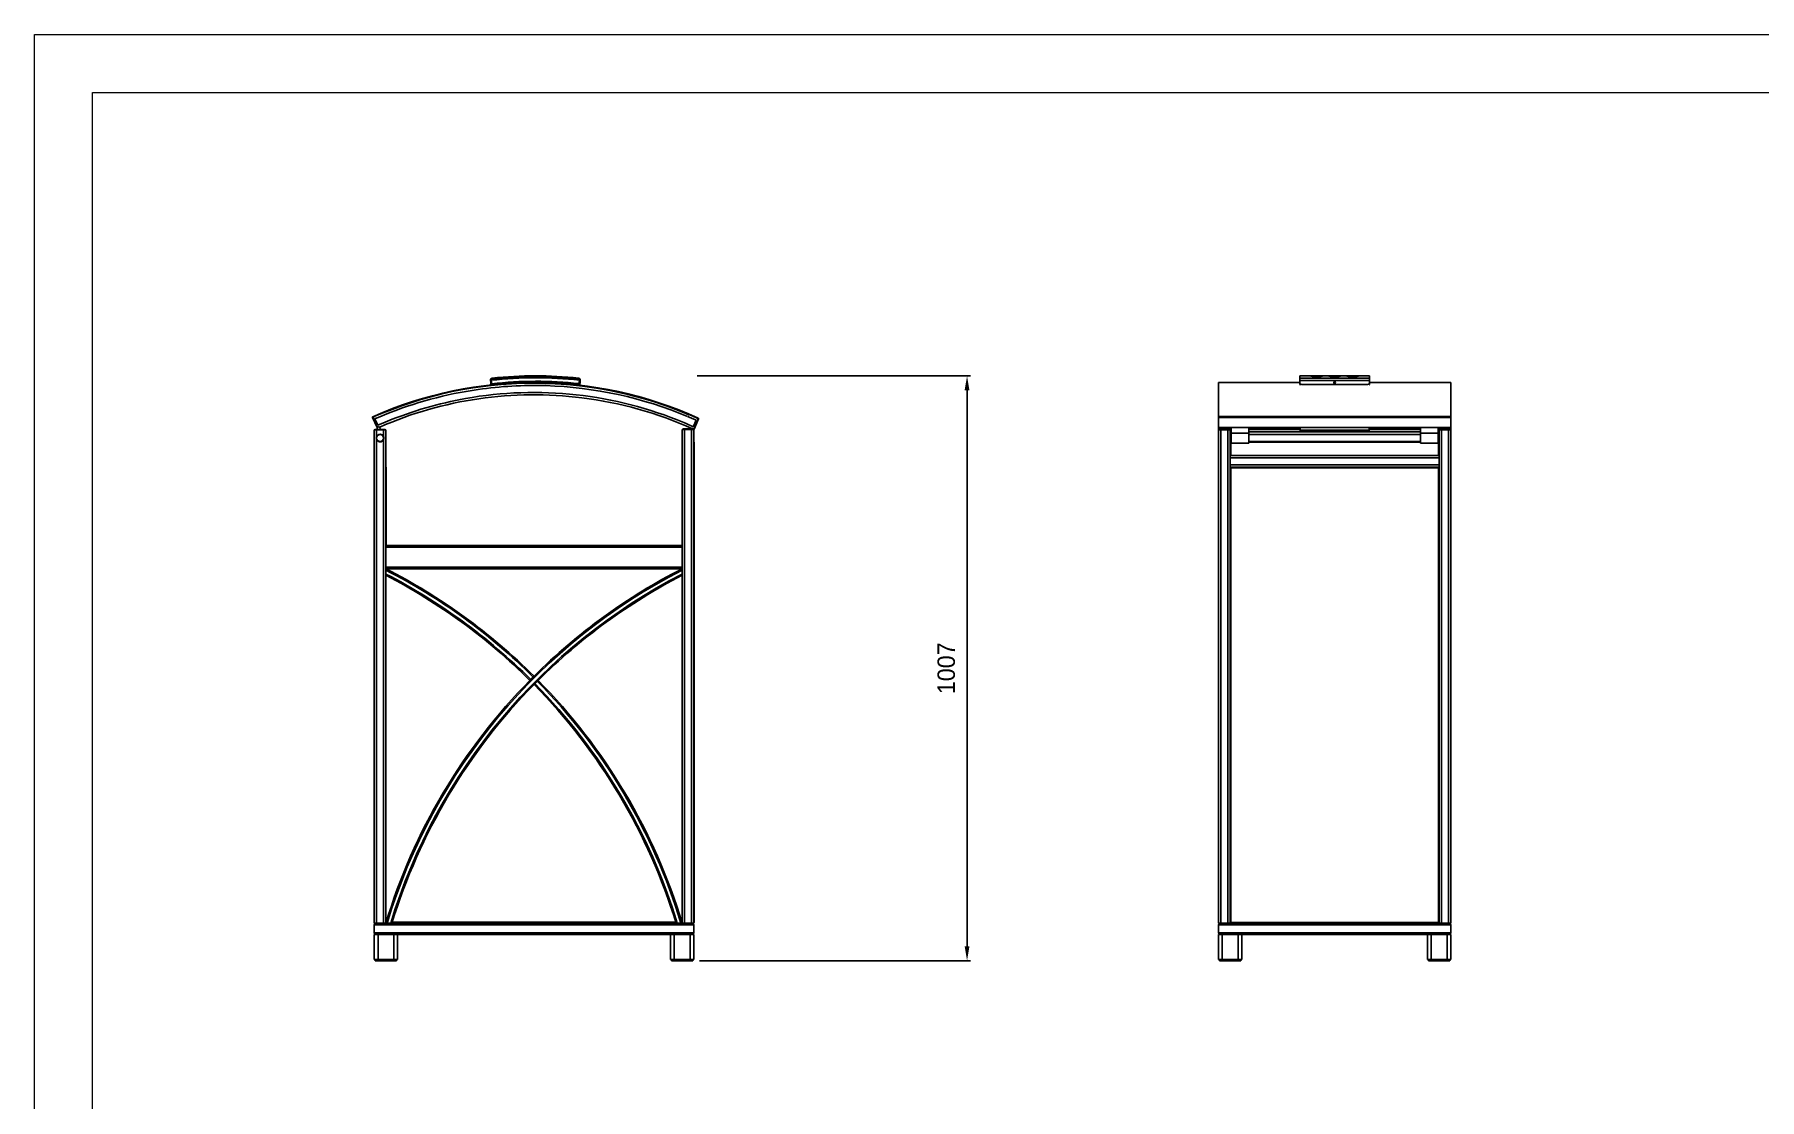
# Model space of a CAD drawing. Header units: millimetres. Extents: x -2163 to 3777, y -950 to 3250.
# Drawn here: x -2163 to 807, y 1417 to 3250 of the extents above; entities that cross this region are included whole.
import ezdxf

# ---------------------------------------------------------------- set-up
doc = ezdxf.new("R2010")
doc.units = ezdxf.units.MM
doc.header["$PDSIZE"] = -1
doc.layers.add('tabelka', color=155, linetype='Continuous')
doc.layers.add('WYMIAR', color=96, linetype='Continuous')
doc.dimstyles.new('1-1', dxfattribs={"dimtxt": 30, "dimasz": 25, "dimexe": 6.25, "dimexo": 30, "dimgap": 20.625, "dimtad": 1, "dimdec": 1, "dimtxsty": 'Standard', "dimcen": 0, "dimclrd": 2, "dimclre": 2, "dimclrt": 2, "dimadec": 0, "dimazin": 0, "dimtfac": 1, "dimtdec": 1, "dimtmove": 0, "dimatfit": 3, "dimfxl": 0, "dimarcsym": 0})

# ---------------------------------------------------------------- blocks, each defined once
blk = doc.blocks.new('bok')
for p, q in [((15.9, 2651.2), (-124.1, 2651.2)), ((-124.1, 2592.4), (-124.1, 2651.2)), ((-124.1, 2646.7), (-124.1, 2646.3)), ((-124.1, 2646.3), (-124.1, 2634.3)), ((-124.1, 2587.9), (-124.1, 2646.3)), ((36.9, 2662.7), (15.9, 2662.7)), ((15.9, 2662.7), (15.9, 2658.7)), ((135.9, 2658.7), (15.9, 2658.7)), ((15.9, 2658.7), (15.9, 2654.8)), ((135.9, 2654.8), (15.9, 2654.8)), ((15.9, 2651.1), (15.9, 2654.8)), ((15.9, 2649), (16, 2651)), ((15.9, 2650.9), (15.9, 2649)), ((15.9, 2649), (16, 2650.9)), ((15.9, 2650.9), (15.9, 2649)), ((15.9, 2649), (16.7, 2649)), ((132.6, 2647.9), (19.2, 2647.9)), ((36.9, 2662.7), (36.9, 2662.7)), ((98.1, 2662.7), (36.9, 2662.7)), ((36.9, 2662.7), (98.1, 2662.7)), ((102.2, 2662.7), (98.1, 2662.7)), ((98.1, 2662.7), (98.1, 2662.7)), ((102.2, 2662.7), (102.2, 2662.7)), ((106.4, 2662.7), (102.2, 2662.7)), ((102.2, 2662.7), (106.4, 2662.7)), ((110.7, 2662.7), (106.4, 2662.7)), ((106.4, 2662.7), (106.4, 2662.7)), ((110.7, 2662.7), (114.9, 2662.7)), ((110.7, 2662.7), (110.7, 2662.7)), ((114.9, 2662.7), (110.7, 2662.7)), ((135.9, 2662.7), (114.9, 2662.7)), ((114.9, 2662.7), (114.9, 2662.7)), ((135.2, 2649), (135.9, 2649)), ((135.9, 2658.7), (135.9, 2662.7)), ((135.9, 2654.8), (135.9, 2658.7)), ((135.9, 2651.1), (135.9, 2654.8)), ((275.9, 2651.2), (135.9, 2651.2)), ((135.9, 2649), (135.9, 2651)), ((135.9, 2649), (135.9, 2650.9)), ((135.9, 2650.9), (135.9, 2649)), ((135.9, 2649), (135.9, 2650.9)), ((275.9, 2592.4), (275.9, 2651.2)), ((-124.1, 2576.9), (-124.1, 2634.3)), ((-124.1, 2634.2), (-124.1, 2576.9)), ((275.9, 2592.4), (-124.1, 2592.4)), ((-124.1, 2591.1), (-124.1, 2592.4)), ((275.9, 2591.1), (-124.1, 2591.1)), ((-124.1, 2573.6), (-124.1, 2591.1)), ((-124.1, 2587.9), (-124.1, 2576.9)), ((275.9, 2591.1), (275.9, 2592.4)), ((275.9, 2573.6), (275.9, 2591.1)), ((-124.1, 2576.7), (-124.1, 2574.4)), ((275.9, 2573.6), (-124.1, 2573.6)), ((-124.1, 2573.6), (-124.1, 2571.3)), ((-123.1, 2571.3), (-124.1, 2571.3)), ((-124.1, 2571.1), (-124.1, 2571.3)), ((-123.1, 2571.1), (-124.1, 2571.1)), ((-124.1, 2570.5), (-124.1, 2569.5)), ((-124.1, 2570.5), (-123.1, 2570.5)), ((-124.1, 2569.5), (-124.1, 2558)), ((-124.1, 2569.5), (-120.1, 2569.5)), ((-124.1, 2558), (-124.1, 2553)), ((-123.1, 2571.5), (-123.1, 2570.5)), ((-123.1, 2571.5), (-120.1, 2571.5)), ((-123.1, 2569.5), (-123.1, 2570.5)), ((-123.1, 2570.5), (-120.1, 2570.5)), ((-120.2, 2573.2), (-108.2, 2573.2)), ((-120.2, 2573.2), (-120.2, 2571.5)), ((-120.1, 2571.5), (-120.1, 2570.5)), ((-120.1, 2571.5), (-108.1, 2571.5)), ((-120.1, 2569.5), (-120.1, 2570.5)), ((-120.1, 2570.5), (-108.1, 2570.5)), ((-120.1, 2569.5), (-120.1, 1720.5)), ((-120.1, 2569.5), (-108.1, 2569.5)), ((-108.2, 2573.2), (-108.2, 2571.5)), ((-108.1, 2571.5), (-108.1, 2570.5)), ((-108.1, 2571.5), (-105.1, 2571.5)), ((-108.1, 2569.5), (-108.1, 2570.5)), ((-108.1, 2570.5), (-105.1, 2570.5)), ((-108.1, 2569.5), (-108.1, 1720.5)), ((-108.1, 2569.5), (-104.1, 2569.5)), ((-105.1, 2571.5), (-105.1, 2570.5)), ((-102.1, 2571.3), (-105.1, 2571.3)), ((-102.1, 2571.1), (-105.1, 2571.1)), ((-105.1, 2570.5), (-104.1, 2570.5)), ((-105.1, 2569.5), (-105.1, 2570.5)), ((-104.1, 2573.6), (-104.1, 2572.4)), ((-104.1, 2572.4), (-104.1, 2572)), ((-102.1, 2572.4), (-104.1, 2572.4)), ((-104.1, 2572), (-102.1, 2572)), ((-104.1, 2569.5), (-104.1, 2570.5)), ((-102.1, 2570.5), (-104.1, 2570.5)), ((-104.1, 2569.5), (-104.1, 2558)), ((-102.1, 2566.5), (-104.1, 2566.5)), ((-102.1, 2561.5), (-104.1, 2561.5)), ((-102.1, 2573.6), (-102.1, 2563.7)), ((-102.1, 2563.7), (-72.1, 2563.7)), ((-102.1, 2563.7), (-102.1, 2546.5)), ((-72.1, 2573.6), (-72.1, 2563.7)), ((15.4, 2572.4), (-72.1, 2572.4)), ((-72.1, 2572), (15.4, 2572)), ((15.4, 2571.3), (-72.1, 2571.3)), ((15.4, 2571.1), (-72.1, 2571.1)), ((15.4, 2570.5), (-72.1, 2570.5)), ((223.9, 2566.5), (-72.1, 2566.5)), ((-72.1, 2563.7), (-72.1, 2546.5)), ((223.9, 2561.5), (-72.1, 2561.5)), ((15.4, 2569.3), (15.4, 2573.6)), ((16.4, 2569.3), (16.4, 2573.6)), ((135.4, 2569.3), (16.4, 2569.3)), ((135.4, 2569.3), (135.4, 2573.6)), ((136.4, 2569.3), (136.4, 2573.6)), ((223.9, 2572.4), (136.4, 2572.4)), ((136.4, 2572), (223.9, 2572)), ((223.9, 2571.3), (136.4, 2571.3)), ((223.9, 2571.1), (136.4, 2571.1)), ((223.9, 2570.5), (136.4, 2570.5)), ((223.9, 2573.6), (223.9, 2563.7)), ((223.9, 2563.7), (223.9, 2546.5)), ((223.9, 2563.7), (253.9, 2563.7)), ((253.9, 2573.6), (253.9, 2563.7)), ((255.9, 2572.4), (253.9, 2572.4)), ((253.9, 2572), (255.9, 2572)), ((256.9, 2571.3), (253.9, 2571.3)), ((256.9, 2571.1), (253.9, 2571.1)), ((255.9, 2570.5), (253.9, 2570.5)), ((255.9, 2566.5), (253.9, 2566.5)), ((253.9, 2563.7), (253.9, 2546.5)), ((255.9, 2561.5), (253.9, 2561.5)), ((255.9, 2573.6), (255.9, 2572.4)), ((255.9, 2572.4), (255.9, 2572)), ((255.9, 2570.5), (255.9, 2569.5)), ((255.9, 2570.5), (256.9, 2570.5)), ((255.9, 2569.5), (255.9, 2558)), ((255.9, 2569.5), (259.9, 2569.5)), ((256.9, 2571.5), (256.9, 2570.5)), ((256.9, 2571.5), (259.9, 2571.5)), ((256.9, 2569.5), (256.9, 2570.5)), ((256.9, 2570.5), (259.9, 2570.5)), ((259.9, 2571.5), (259.9, 2570.5)), ((259.9, 2571.5), (271.9, 2571.5)), ((259.9, 2569.5), (259.9, 2570.5)), ((259.9, 2570.5), (271.9, 2570.5)), ((259.9, 2569.5), (259.9, 1720.5)), ((259.9, 2569.5), (271.9, 2569.5)), ((271.9, 2571.5), (271.9, 2570.5)), ((271.9, 2571.5), (274.9, 2571.5)), ((271.9, 2569.5), (271.9, 2570.5)), ((271.9, 2570.5), (274.9, 2570.5)), ((271.9, 2569.5), (271.9, 1720.5)), ((271.9, 2569.5), (275.9, 2569.5)), ((274.9, 2571.5), (274.9, 2570.5)), ((275.9, 2571.3), (274.9, 2571.3)), ((275.9, 2571.1), (274.9, 2571.1)), ((274.9, 2570.5), (275.9, 2570.5)), ((274.9, 2569.5), (274.9, 2570.5)), ((275.9, 2573.6), (275.9, 2571.3)), ((275.9, 2571.1), (275.9, 2571.3)), ((275.9, 2570.5), (275.9, 2569.5)), ((275.9, 2569.5), (275.9, 2558)), ((275.9, 2558), (275.9, 2553)), ((-124.1, 2553), (-124.1, 1720.5)), ((-104.1, 2553), (-104.1, 2525.5)), ((-104.1, 2549.5), (-102.1, 2549.5)), ((-104.1, 2548.3), (-103.6, 2548.3)), ((-104.1, 2521.5), (-104.1, 2525.5)), ((255.9, 2525.5), (-104.1, 2525.5)), ((-103.6, 2525.5), (-103.6, 2548.3)), ((-103.1, 2525.5), (-103.1, 2548.5)), ((-103.1, 2548.5), (-102.1, 2548.5)), ((-102.9, 2549.5), (-102.1, 2549.5)), ((-102.9, 2549.5), (-102.9, 2549)), ((-102.9, 2549), (-102.1, 2549)), ((-102.1, 2546.5), (-72.1, 2546.5)), ((-72.1, 2549.5), (223.9, 2549.5)), ((-72.1, 2549.5), (223.9, 2549.5)), ((-72.1, 2549), (223.9, 2549)), ((-72.1, 2548.5), (223.9, 2548.5)), ((223.9, 2546.5), (253.9, 2546.5)), ((253.9, 2549.5), (255.9, 2549.5)), ((253.9, 2549.5), (254.7, 2549.5)), ((253.9, 2549), (254.7, 2549)), ((253.9, 2548.5), (254.9, 2548.5)), ((254.7, 2549.5), (254.7, 2549)), ((254.9, 2548.5), (254.9, 2525.5)), ((255.4, 2548.3), (255.4, 2525.5)), ((255.9, 2548.3), (255.4, 2548.3)), ((255.9, 2553), (255.9, 2525.5)), ((255.9, 2525.5), (255.9, 2521.5)), ((275.9, 2553), (275.9, 1720.5)), ((255.9, 2521.5), (-104.1, 2521.5)), ((-104.1, 2521.5), (-104.1, 2509.5)), ((-104.1, 2505.5), (-104.1, 2509.5)), ((255.9, 2509.5), (-104.1, 2509.5)), ((-104.1, 2505.5), (-104.1, 2504.3)), ((-102.9, 2505.5), (-104.1, 2505.5)), ((-104.1, 2504.3), (-104.1, 1721.7)), ((-103.6, 2504.4), (-103.6, 2505.5)), ((-103.1, 2504.5), (-103.1, 2505.5)), ((-103.1, 2504.5), (-103.1, 1721.5)), ((254.9, 2504.5), (-103.1, 2504.5)), ((254.7, 2505.5), (-102.9, 2505.5)), ((255.9, 2505.5), (254.7, 2505.5)), ((254.9, 2505.5), (254.9, 2504.5)), ((254.9, 1721.5), (254.9, 2504.5)), ((255.4, 2505.5), (255.4, 2504.4)), ((255.9, 2521.5), (255.9, 2509.5)), ((255.9, 2509.5), (255.9, 2505.5)), ((255.9, 2505.5), (255.9, 2504.3)), ((255.9, 1721.7), (255.9, 2504.3)), ((-120.1, 1720.5), (-124.1, 1720.5)), ((275.9, 1717.5), (-124.1, 1717.5)), ((-124.1, 1703.5), (-124.1, 1717.5)), ((275.9, 1703.5), (-124.1, 1703.5)), ((-124.1, 1657.5), (-124.1, 1700.5)), ((-117.7, 1700.5), (-124.1, 1700.5)), ((-108.1, 1720.5), (-120.1, 1720.5)), ((-117.7, 1657.5), (-117.7, 1700.5)), ((-90.5, 1700.5), (-117.7, 1700.5)), ((-104.2, 1720.5), (-108.1, 1720.5)), ((-102.9, 1720.5), (-104.2, 1720.5)), ((-104.1, 1721.7), (-104.1, 1720.5)), ((-103.6, 1721.5), (-104.1, 1721.5)), ((-103.6, 1721.6), (-103.6, 1721.5)), ((-103.1, 1721.5), (254.9, 1721.5)), ((-103.1, 1721), (-103.1, 1720.5)), ((-102.9, 1720.5), (254.7, 1720.5)), ((-90.5, 1657.5), (-90.5, 1700.5)), ((-85, 1700.5), (-90.5, 1700.5)), ((236.9, 1700.5), (-85, 1700.5)), ((-84.1, 1657.5), (-84.1, 1700.5)), ((235.9, 1657.5), (235.9, 1700.5)), ((242.3, 1700.5), (236.9, 1700.5)), ((242.3, 1657.5), (242.3, 1700.5)), ((269.5, 1700.5), (242.3, 1700.5)), ((256.1, 1720.5), (254.7, 1720.5)), ((255.9, 1721.5), (254.9, 1721.5)), ((255.9, 1721), (254.9, 1721)), ((255.9, 1721.7), (255.9, 1720.5)), ((259.9, 1720.5), (256.1, 1720.5)), ((271.9, 1720.5), (259.9, 1720.5)), ((269.5, 1657.5), (269.5, 1700.5)), ((275.9, 1700.5), (269.5, 1700.5)), ((275.9, 1720.5), (271.9, 1720.5)), ((275.9, 1717.5), (275.9, 1703.5)), ((275.9, 1657.5), (275.9, 1700.5)), ((-117.7, 1657.5), (-124.1, 1657.5)), ((-122.5, 1655.5), (-122.5, 1657.5)), ((-119.5, 1655.5), (-122.5, 1655.5)), ((-119.5, 1655.5), (-119.5, 1657.5)), ((-88.7, 1655.5), (-119.5, 1655.5)), ((-90.5, 1657.5), (-117.7, 1657.5)), ((-84.1, 1657.5), (-90.5, 1657.5)), ((-88.7, 1655.5), (-88.7, 1657.5)), ((-85.7, 1655.5), (-88.7, 1655.5)), ((-85.7, 1655.5), (-85.7, 1657.5)), ((242.3, 1657.5), (235.9, 1657.5)), ((237.5, 1655.5), (237.5, 1657.5)), ((240.5, 1655.5), (237.5, 1655.5)), ((240.5, 1655.5), (240.5, 1657.5)), ((271.3, 1655.5), (240.5, 1655.5)), ((269.5, 1657.5), (242.3, 1657.5)), ((275.9, 1657.5), (269.5, 1657.5)), ((271.3, 1655.5), (271.3, 1657.5)), ((274.3, 1655.5), (271.3, 1655.5)), ((274.3, 1655.5), (274.3, 1657.5))]:
    blk.add_line(p, q)
at = {"flags": 128}
for points in [[(-103.1, 2548.5), (-103.1, 2548.5)], [(254.9, 2548.5), (254.9, 2548.5)]]:
    blk.add_lwpolyline(points, dxfattribs=at)
blk.add_circle((75.9, 2651), 1.6)
for centre, radius, start, end in [((19.2, 2651.2), 3.29, 180.1671, 270.1669), ((75.9, 2651.1), 1.6, 183.0806, 270.1622), ((75.9, 2651.1), 1.6, 269.8378, 356.9194), ((132.7, 2651.2), 3.29, 269.8331, 359.8329), ((16.2, 2759.3), 190, 269.7775, 270.079), ((135.7, 2759.3), 190, 269.921, 270.2225), ((-121.1, 1717.5), 3, 90, 180), ((-121.1, 1703.5), 3, 180, 270), ((-103.1, 1721.5), 1, 180, 270), ((-103.1, 1721.5), 0.5, 180, 270), ((272.9, 1717.5), 3, 0, 90), ((272.9, 1703.5), 3, 270, 0)]:
    blk.add_arc(centre, radius, start, end)
for centre, major_axis, start_param, end_param in [((17.9, 2649.2), (1.49, 1.49), 2.408426, 3.439605), ((133.9, 2649.2), (-1.49, 1.49), 2.843581, 3.874759)]:
    blk.add_ellipse(centre, major_axis=major_axis, ratio=0.89447, start_param=start_param, end_param=end_param)
for points, knots in [([(15.9, 2649), (15.9, 2649), (15.9, 2648.8), (16, 2648.5), (16.2, 2648), (16.5, 2647.6), (16.8, 2647.5), (16.9, 2647.5)], [0, 0, 0, 0, 0.027279, 0.238248, 0.450619, 0.769746, 1, 1, 1, 1]), ([(44.9, 2661.6), (44.3, 2661.6), (43, 2661.6), (41.1, 2661.7), (39.3, 2661.7), (37.8, 2661.8), (36.5, 2661.9), (35.6, 2661.9), (35.1, 2662), (34.9, 2662.1), (35.1, 2662.2), (35.6, 2662.3), (36.5, 2662.3), (37.8, 2662.4), (39.3, 2662.4), (41.1, 2662.4), (43, 2662.5), (44.9, 2662.5), (46.9, 2662.5), (48.8, 2662.4), (50.5, 2662.4), (52.1, 2662.4), (53.3, 2662.3), (54.3, 2662.3), (54.8, 2662.2), (55, 2662.1), (54.8, 2662), (54.3, 2661.9), (53.3, 2661.9), (52.1, 2661.8), (50.5, 2661.7), (48.8, 2661.7), (46.9, 2661.6), (45.6, 2661.6), (44.9, 2661.6)], [0, 0, 0, 0, 0.031889, 0.062503, 0.093114, 0.124995, 0.156855, 0.187462, 0.218086, 0.249997, 0.28187, 0.312481, 0.343101, 0.374998, 0.406875, 0.437483, 0.4681, 0.500001, 0.531864, 0.562468, 0.59309, 0.625004, 0.656865, 0.687472, 0.718096, 0.750006, 0.781882, 0.812495, 0.843113, 0.875007, 0.906914, 0.93753, 0.968132, 1, 1, 1, 1]), ([(75.9, 2661.6), (75.3, 2661.6), (74, 2661.6), (72.1, 2661.7), (70.3, 2661.7), (68.8, 2661.8), (67.5, 2661.9), (66.6, 2661.9), (66.1, 2662), (65.9, 2662.1), (66.1, 2662.2), (66.6, 2662.3), (67.5, 2662.3), (68.8, 2662.4), (70.3, 2662.4), (72.1, 2662.4), (74, 2662.5), (75.9, 2662.5), (77.9, 2662.5), (79.8, 2662.4), (81.5, 2662.4), (83.1, 2662.4), (84.3, 2662.3), (85.3, 2662.3), (85.8, 2662.2), (86, 2662.1), (85.8, 2662), (85.3, 2661.9), (84.3, 2661.9), (83.1, 2661.8), (81.5, 2661.7), (79.8, 2661.7), (77.9, 2661.6), (76.6, 2661.6), (75.9, 2661.6)], [0, 0, 0, 0, 0.031889, 0.062503, 0.093114, 0.124995, 0.156855, 0.187462, 0.218086, 0.249997, 0.28187, 0.312481, 0.343101, 0.374998, 0.406875, 0.437483, 0.4681, 0.500001, 0.531864, 0.562468, 0.59309, 0.625004, 0.656865, 0.687472, 0.718096, 0.750006, 0.781882, 0.812495, 0.843113, 0.875007, 0.906914, 0.93753, 0.968132, 1, 1, 1, 1]), ([(106.9, 2661.6), (106.3, 2661.6), (105, 2661.6), (103.1, 2661.7), (101.3, 2661.7), (99.8, 2661.8), (98.5, 2661.9), (97.6, 2661.9), (97.1, 2662), (96.9, 2662.1), (97.1, 2662.2), (97.6, 2662.3), (98.5, 2662.3), (99.8, 2662.4), (101.3, 2662.4), (103.1, 2662.4), (105, 2662.5), (106.9, 2662.5), (108.9, 2662.5), (110.8, 2662.4), (112.5, 2662.4), (114.1, 2662.4), (115.3, 2662.3), (116.3, 2662.3), (116.8, 2662.2), (117, 2662.1), (116.8, 2662), (116.3, 2661.9), (115.3, 2661.9), (114.1, 2661.8), (112.5, 2661.7), (110.8, 2661.7), (108.9, 2661.6), (107.6, 2661.6), (106.9, 2661.6)], [0, 0, 0, 0, 0.031889, 0.062503, 0.093114, 0.124995, 0.156855, 0.187462, 0.218086, 0.249997, 0.28187, 0.312481, 0.343101, 0.374998, 0.406875, 0.437483, 0.4681, 0.500001, 0.531864, 0.562468, 0.59309, 0.625004, 0.656865, 0.687472, 0.718096, 0.750006, 0.781882, 0.812495, 0.843113, 0.875007, 0.906914, 0.93753, 0.968132, 1, 1, 1, 1]), ([(135, 2647.4), (135.1, 2647.5), (135.4, 2647.7), (135.7, 2648.1), (135.9, 2648.6), (135.9, 2648.9), (135.9, 2649)], [0, 0, 0, 0, 0.313278, 0.603055, 0.833904, 1, 1, 1, 1]), ([(-124.1, 2576.9), (-124.2, 2576.7), (-124.2, 2576.5), (-124.1, 2576.3), (-124.1, 2576.3)], [0, 0, 0, 0, 0.716763, 1, 1, 1, 1]), ([(-122.6, 2571.5), (-122.9, 2571.7), (-123.5, 2572.3), (-124.1, 2573.3), (-124.1, 2574.1), (-124.1, 2574.4)], [0, 0, 0, 0, 0.334539, 0.699269, 1, 1, 1, 1]), ([(-124.1, 2558), (-124, 2557.3), (-124, 2556), (-124, 2554.2), (-124.1, 2553.3), (-124.1, 2553)], [0, 0, 0, 0, 0.396008, 0.821987, 1, 1, 1, 1]), ([(-121.9, 2573.6), (-121.9, 2573.6), (-121.5, 2573.3), (-120.9, 2573.2), (-120.3, 2573.2), (-120.2, 2573.2)], [0, 0, 0, 0, 0.052257, 0.791936, 1, 1, 1, 1]), ([(-108.2, 2573.2), (-107.7, 2573.2), (-107.1, 2573.2), (-106.5, 2573.5), (-106.3, 2573.6)], [0, 0, 0, 0, 0.6993139, 1, 1, 1, 1]), ([(-104.3, 2573.6), (-104.3, 2573.4), (-104.4, 2572.7), (-105, 2572), (-105.5, 2571.6), (-105.7, 2571.5)], [0, 0, 0, 0, 0.27304, 0.750165, 1, 1, 1, 1]), ([(-104.1, 2553), (-104.1, 2553.6), (-104.1, 2555), (-104.1, 2556.7), (-104.1, 2557.7), (-104.1, 2558)], [0, 0, 0, 0, 0.396008, 0.821987, 1, 1, 1, 1]), ([(255.9, 2558), (256, 2557.3), (256, 2556), (256, 2554.2), (255.9, 2553.3), (255.9, 2553)], [0, 0, 0, 0, 0.396008, 0.821987, 1, 1, 1, 1]), ([(275.9, 2553), (275.9, 2553.6), (275.9, 2555), (275.9, 2556.7), (275.9, 2557.7), (275.9, 2558)], [0, 0, 0, 0, 0.396008, 0.821987, 1, 1, 1, 1]), ([(-103.1, 2548.5), (-103.2, 2548.5), (-103.5, 2548.4), (-103.8, 2548.4), (-104, 2548.3), (-104, 2548.3), (-104.1, 2548.3)], [0, 0, 0, 0, 0.2499991, 0.5000038, 0.7500083, 1, 1, 1, 1]), ([(-103.1, 2548.5), (-103.1, 2548.5), (-103.3, 2548.4), (-103.4, 2548.4), (-103.5, 2548.3), (-103.6, 2548.3), (-103.6, 2548.3)], [0, 0, 0, 0, 0.249995, 0.499991, 0.750005, 1, 1, 1, 1]), ([(-102.9, 2549.5), (-102.9, 2549.5), (-102.9, 2549.4), (-103, 2549.2), (-103, 2548.9), (-103, 2548.6), (-103.1, 2548.5)], [0, 0, 0, 0, 0.249989, 0.499997, 0.749974, 1, 1, 1, 1]), ([(-102.9, 2549), (-102.9, 2549), (-102.9, 2549), (-103, 2548.9), (-103, 2548.7), (-103, 2548.6), (-103.1, 2548.5)], [0, 0, 0, 0, 0.249995, 0.499976, 0.750012, 1, 1, 1, 1]), ([(254.9, 2548.5), (254.9, 2548.6), (254.9, 2548.9), (254.8, 2549.2), (254.8, 2549.4), (254.8, 2549.5), (254.7, 2549.5)], [0, 0, 0, 0, 0.250026, 0.500003, 0.750011, 1, 1, 1, 1]), ([(254.9, 2548.5), (254.9, 2548.6), (254.9, 2548.7), (254.8, 2548.9), (254.8, 2549), (254.8, 2549), (254.7, 2549)], [0, 0, 0, 0, 0.2499876, 0.5000236, 0.7500054, 1, 1, 1, 1]), ([(255.9, 2548.3), (255.9, 2548.3), (255.9, 2548.3), (255.7, 2548.4), (255.3, 2548.4), (255.1, 2548.5), (254.9, 2548.5)], [0, 0, 0, 0, 0.249992, 0.499996, 0.750001, 1, 1, 1, 1]), ([(255.4, 2548.3), (255.4, 2548.3), (255.4, 2548.3), (255.3, 2548.4), (255.1, 2548.4), (255, 2548.5), (254.9, 2548.5)], [0, 0, 0, 0, 0.249995, 0.500009, 0.750005, 1, 1, 1, 1]), ([(-104.1, 2504.3), (-104, 2504.3), (-104, 2504.3), (-103.8, 2504.4), (-103.5, 2504.4), (-103.2, 2504.5), (-103.1, 2504.5)], [0, 0, 0, 0, 0.250006, 0.5, 0.750005, 1, 1, 1, 1]), ([(-103.1, 2504.5), (-103, 2504.6), (-103, 2504.9), (-103, 2505.2), (-102.9, 2505.4), (-102.9, 2505.5), (-102.9, 2505.5)], [0, 0, 0, 0, 0.249986, 0.499991, 0.749996, 1, 1, 1, 1]), ([(254.7, 2505.5), (254.8, 2505.5), (254.8, 2505.4), (254.8, 2505.2), (254.9, 2504.9), (254.9, 2504.6), (254.9, 2504.5)], [0, 0, 0, 0, 0.250004, 0.500009, 0.750014, 1, 1, 1, 1]), ([(254.9, 2504.5), (255.1, 2504.5), (255.3, 2504.4), (255.7, 2504.4), (255.9, 2504.3), (255.9, 2504.3), (255.9, 2504.3)], [0, 0, 0, 0, 0.249995, 0.5, 0.749994, 1, 1, 1, 1]), ([(-103.1, 1721.5), (-103.2, 1721.5), (-103.5, 1721.5), (-103.8, 1721.6), (-104, 1721.6), (-104, 1721.7), (-104.1, 1721.7)], [0, 0, 0, 0, 0.249993, 0.499997, 0.749996, 1, 1, 1, 1]), ([(-102.9, 1720.5), (-102.9, 1720.5), (-102.9, 1720.5), (-103, 1720.8), (-103, 1721.1), (-103, 1721.4), (-103.1, 1721.5)], [0, 0, 0, 0, 0.250003, 0.500002, 0.750004, 1, 1, 1, 1]), ([(254.9, 1721.5), (254.9, 1721.4), (254.9, 1721.1), (254.8, 1720.8), (254.8, 1720.5), (254.8, 1720.5), (254.7, 1720.5)], [0, 0, 0, 0, 0.249996, 0.499998, 0.749997, 1, 1, 1, 1]), ([(255.9, 1721.7), (255.9, 1721.7), (255.9, 1721.6), (255.7, 1721.6), (255.3, 1721.5), (255.1, 1721.5), (254.9, 1721.5)], [0, 0, 0, 0, 0.250004, 0.500003, 0.750007, 1, 1, 1, 1])]:
    blk.add_open_spline(points, degree=3, knots=knots)
blk = doc.blocks.new('front')
for p, q in [((-1376.1, 2655), (-1377.6, 2654.8)), ((-1377.2, 2651.1), (-1377.6, 2654.8)), ((-1377.2, 2651.1), (-1375.7, 2651.3)), ((-1375.3, 2648), (-1376.8, 2647.9)), ((-1375.7, 2651.3), (-1376.1, 2655)), ((-1375.4, 2649), (-1376.1, 2655)), ((-1375.7, 2651.3), (-1375.7, 2651)), ((-1375.7, 2651), (-1375.4, 2649)), ((-1374.5, 2658.7), (-1374.3, 2657.2)), ((-1374.3, 2657.2), (-1368, 2657.8)), ((-1288.2, 2651.2), (-1288.2, 2651)), ((-1286.9, 2651.1), (-1286.6, 2651.1)), ((-1286.6, 2651.1), (-1286.5, 2651.1)), ((-1282.2, 2650.9), (-1282.2, 2651)), ((-1232.5, 2658), (-1226.2, 2657.4)), ((-1226, 2658.9), (-1226.2, 2657.4)), ((-1223.7, 2648.1), (-1225.2, 2648.2)), ((-1224.8, 2651.2), (-1225, 2649.2)), ((-1225, 2649.2), (-1224.8, 2651.2)), ((-1224.4, 2655.2), (-1224.8, 2651.5)), ((-1224.8, 2651.5), (-1223.3, 2651.3)), ((-1224.8, 2651), (-1224.8, 2651.5)), ((-1222.9, 2655), (-1224.4, 2655.2)), ((-1224.4, 2655.2), (-1222.9, 2655)), ((-1224.4, 2655.2), (-1224.4, 2655.2)), ((-1222.9, 2655), (-1223.3, 2651.3)), ((-1580, 2591.3), (-1580.5, 2591.1)), ((-1572.9, 2573.6), (-1580.5, 2591.1)), ((-1572.5, 2573.8), (-1580, 2591.3)), ((-1579.9, 2591.5), (-1576.5, 2593)), ((-1579.9, 2591.4), (-1576.9, 2592.7)), ((-1579.9, 2592.4), (-1579.7, 2591.9)), ((-1578.2, 2587.9), (-1573.4, 2576.9)), ((-1573.4, 2576.8), (-1578.2, 2587.8)), ((-1564, 2598.3), (-1576.5, 2593)), ((-1576.4, 2588.7), (-1571.6, 2577.7)), ((-1023.1, 2590.4), (-1035.6, 2595.9)), ((-1028.3, 2575.1), (-1023.4, 2586.1)), ((-1019.7, 2588.7), (-1027.4, 2571.3)), ((-1019.2, 2588.5), (-1026.9, 2571.1)), ((-1021.5, 2585.2), (-1026.5, 2574.3)), ((-1026.4, 2574.4), (-1021.5, 2585.3)), ((-1023.1, 2590.4), (-1019.8, 2588.9)), ((-1022.8, 2590.2), (-1019.8, 2588.9)), ((-1020, 2589.4), (-1019.7, 2589.8)), ((-1019.2, 2588.5), (-1019.7, 2588.7)), ((-1577.6, 2569.5), (-1577.6, 1720.5)), ((-1577.6, 2569.5), (-1573.6, 2569.5)), ((-1576.6, 2569.5), (-1576.6, 2570.5)), ((-1576.6, 2570.5), (-1573.6, 2570.5)), ((-1573.6, 2558), (-1573.7, 2557.8)), ((-1573.6, 2569.5), (-1573.6, 2570.5)), ((-1573.6, 2570.5), (-1561.6, 2570.5)), ((-1573.6, 2569.5), (-1573.6, 2558)), ((-1573.6, 2569.5), (-1561.6, 2569.5)), ((-1573.4, 2576.9), (-1573.2, 2575.5)), ((-1572.5, 2573.8), (-1572.9, 2573.6)), ((-1572.9, 2573.6), (-1572.4, 2570.5)), ((-1567.7, 2570.5), (-1568.3, 2574.8)), ((-1561.6, 2569.5), (-1561.6, 2570.5)), ((-1561.6, 2570.5), (-1558.6, 2570.5)), ((-1561.6, 2569.5), (-1561.6, 2558)), ((-1561.6, 2569.5), (-1557.6, 2569.5)), ((-1561.1, 2555.2), (-1561.1, 2555.5)), ((-1558.6, 2569.5), (-1558.6, 2570.5)), ((-1557.6, 2569.5), (-1557.6, 2370.5)), ((-1047.6, 2570.5), (-1047.6, 2370.5)), ((-1047.6, 2570.5), (-1043.6, 2570.5)), ((-1046.6, 2571.5), (-1046.6, 2570.5)), ((-1046.6, 2571.5), (-1043.6, 2571.5)), ((-1043.6, 2571.5), (-1043.6, 2570.5)), ((-1043.6, 2571.5), (-1031.6, 2571.5)), ((-1043.6, 2570.5), (-1043.6, 1720.5)), ((-1043.6, 2570.5), (-1031.6, 2570.5)), ((-1031.6, 2571.5), (-1031.6, 2570.5)), ((-1031.6, 2571.5), (-1028.6, 2571.5)), ((-1031.6, 2570.5), (-1031.6, 1720.5)), ((-1031.6, 2570.5), (-1027.6, 2570.5)), ((-1028.6, 2571.5), (-1028.6, 2570.5)), ((-1028.6, 2570.9), (-1028.1, 2570.7)), ((-1027.6, 2570.5), (-1027.6, 1720.5)), ((-1026.9, 2571.1), (-1027.4, 2571.3)), ((-1573.6, 2553), (-1573.6, 1720.5)), ((-1561.6, 2553), (-1561.5, 2553.4)), ((-1561.6, 2553), (-1561.6, 1720.5)), ((-1027.6, 2548.5), (-1027.1, 2548.5)), ((-1027.1, 2548.5), (-1027.1, 1721.5)), ((-1557.6, 2505.5), (-1557.1, 2505.5)), ((-1557.6, 2505), (-1557.1, 2505)), ((-1557.6, 2504.3), (-1557.1, 2504.3)), ((-1557.1, 2505.5), (-1557.1, 2505)), ((-1557.1, 2370.5), (-1557.1, 2504.3)), ((-1557.6, 2367.5), (-1557.6, 2370.5)), ((-1047.6, 2370.5), (-1557.6, 2370.5)), ((-1047.6, 2367.5), (-1557.6, 2367.5)), ((-1557.6, 2367.5), (-1557.6, 2333.5)), ((-1047.6, 2370.5), (-1047.6, 2367.5)), ((-1047.6, 2367.5), (-1047.6, 2333.5)), ((-1557.6, 2330.5), (-1557.6, 2333.5)), ((-1047.6, 2333.5), (-1557.6, 2333.5)), ((-1047.6, 2330.5), (-1557.6, 2330.5)), ((-1557.6, 2330.5), (-1557.6, 1720.5)), ((-1047.6, 2333.5), (-1047.6, 2330.5)), ((-1047.6, 2330.5), (-1047.6, 1720.5)), ((-1573.6, 1720.5), (-1577.6, 1720.5)), ((-1577.6, 1717.5), (-1577.6, 1703.5)), ((-1027.6, 1717.5), (-1577.6, 1717.5)), ((-1027.6, 1703.5), (-1577.6, 1703.5)), ((-1577.6, 1657.5), (-1577.6, 1700.5)), ((-1571.2, 1700.5), (-1577.6, 1700.5)), ((-1561.6, 1720.5), (-1573.6, 1720.5)), ((-1571.2, 1657.5), (-1571.2, 1700.5)), ((-1544, 1700.5), (-1571.2, 1700.5)), ((-1557.7, 1720.5), (-1561.6, 1720.5)), ((-1047.5, 1720.5), (-1557.7, 1720.5)), ((-1557.6, 1722), (-1557.2, 1722)), ((-1557.6, 1721), (-1557.5, 1721)), ((-1547, 1721), (-1058.2, 1721)), ((-1546.7, 1722), (-1058.5, 1722)), ((-1544, 1657.5), (-1544, 1700.5)), ((-1538.6, 1700.5), (-1544, 1700.5)), ((-1066.6, 1700.5), (-1538.6, 1700.5)), ((-1537.6, 1657.5), (-1537.6, 1700.5)), ((-1522.6, 1721), (-1522.6, 1720.5)), ((-1521.6, 1721), (-1521.6, 1720.5)), ((-1082.6, 1720.5), (-1082.6, 1721)), ((-1081.6, 1720.5), (-1081.6, 1721)), ((-1067.6, 1657.5), (-1067.6, 1700.5)), ((-1061.2, 1700.5), (-1066.6, 1700.5)), ((-1061.2, 1657.5), (-1061.2, 1700.5)), ((-1034, 1700.5), (-1061.2, 1700.5)), ((-1048.1, 1722), (-1047.6, 1722)), ((-1047.8, 1721), (-1047.6, 1721)), ((-1043.6, 1720.5), (-1047.5, 1720.5)), ((-1031.6, 1720.5), (-1043.6, 1720.5)), ((-1034, 1657.5), (-1034, 1700.5)), ((-1027.6, 1700.5), (-1034, 1700.5)), ((-1027.6, 1720.5), (-1031.6, 1720.5)), ((-1027.6, 1721.5), (-1027.1, 1721.5)), ((-1027.6, 1717.5), (-1027.6, 1703.5)), ((-1027.6, 1657.5), (-1027.6, 1700.5)), ((-1571.2, 1657.5), (-1577.6, 1657.5)), ((-1576, 1655.5), (-1576, 1657.5)), ((-1573, 1655.5), (-1576, 1655.5)), ((-1573, 1655.5), (-1573, 1657.5)), ((-1542.2, 1655.5), (-1573, 1655.5)), ((-1544, 1657.5), (-1571.2, 1657.5)), ((-1537.6, 1657.5), (-1544, 1657.5)), ((-1542.2, 1655.5), (-1542.2, 1657.5)), ((-1539.2, 1655.5), (-1542.2, 1655.5)), ((-1539.2, 1655.5), (-1539.2, 1657.5)), ((-1061.2, 1657.5), (-1067.6, 1657.5)), ((-1066, 1655.5), (-1066, 1657.5)), ((-1063, 1655.5), (-1066, 1655.5)), ((-1063, 1655.5), (-1063, 1657.5)), ((-1032.2, 1655.5), (-1063, 1655.5)), ((-1034, 1657.5), (-1061.2, 1657.5)), ((-1027.6, 1657.5), (-1034, 1657.5)), ((-1032.2, 1655.5), (-1032.2, 1657.5)), ((-1029.2, 1655.5), (-1032.2, 1655.5)), ((-1029.2, 1655.5), (-1029.2, 1657.5))]:
    blk.add_line(p, q)
at = {"flags": 128}
for points in [[(-1376.8, 2647.9), (-1376.8, 2647.9), (-1376.9, 2648.1), (-1376.9, 2648.4), (-1376.9, 2648.8), (-1377, 2649.3), (-1377.1, 2649.9), (-1377.1, 2650.5), (-1377.2, 2651.1)], [(-1223.3, 2651.3), (-1223.4, 2650.7), (-1223.4, 2650.1), (-1223.5, 2649.5), (-1223.6, 2649), (-1223.6, 2648.6), (-1223.6, 2648.3), (-1223.7, 2648.1), (-1223.7, 2648.1)], [(-1576.4, 2588.6), (-1564, 2593.9), (-1559.8, 2595.6)], [(-1571.5, 2577.6), (-1559, 2583), (-1555, 2584.6)], [(-1038, 2592.5), (-1035.7, 2591.5), (-1023.4, 2586.1)], [(-1574, 2554.6), (-1573.7, 2553.3), (-1573.6, 2553)], [(-1561.1, 2555.5), (-1561.3, 2557), (-1561.6, 2558)], [(-1044.8, 2582.3), (-1040.8, 2580.6), (-1028.3, 2575.1)]]:
    blk.add_lwpolyline(points, dxfattribs=at)
blk.add_circle((-1567.6, 2555.5), 6)
for centre, radius, start, end in [((-1302.7, 1968.2), 683, 65.5274, 113.9496), ((-1302.7, 1968.2), 682.5, 65.5274, 113.9496), ((-1302.7, 1966.9), 683.3, 88.788, 112.4865), ((-1302.7, 1966.9), 683.2, 88.2845, 112.4693), ((-1302.7, 1966.9), 679.2, 88.2739, 98.1312), ((-1374.1, 2655.2), 3.5, 96.181, 186.181), ((-1299.4, 1968.3), 691, 83.7702, 96.3744), ((-1374.1, 2655.2), 2, 96.181, 186.181), ((-1299.4, 1968.3), 685, 83.7685, 96.3761), ((-1373.5, 2649.2), 2, 186.181, 245.2631), ((-1299.4, 1965.1), 697.6, 83.9636, 96.181), ((-1299.4, 1965.1), 696.1, 83.9636, 96.181), ((-1299.4, 1968.3), 683, 88.9291, 91.2962), ((-1299.4, 1968.3), 683, 89.0655, 90.9412), ((-1299.4, 1968.3), 683, 89.0655, 90.9414), ((-1302.7, 1966.9), 683.3, 66.9904, 88.788), ((-1299.4, 1968.3), 683, 83.9357, 88.6985), ((-1299.4, 1968.3), 683, 84.4382, 88.5621), ((-1299.4, 1968.3), 683, 84.4391, 88.5621), ((-1302.7, 1966.9), 683.2, 67.0076, 88.2845), ((-1302.7, 1966.9), 679.2, 67.0672, 88.2739), ((-1227, 2649.4), 2, 263.9636, 353.9636), ((-1226.4, 2655.4), 2, 354.0654, 83.9636), ((-1226.4, 2655.4), 3.5, 354.0654, 83.9636), ((-1225.4, 2655.3), 1, 353.7179, 354.0654), ((-1225.4, 2655.3), 2.5, 353.7179, 354.0654), ((-1302.7, 1966.9), 663.2, 82.8558, 113.6092), ((-1302.7, 1966.9), 679.2, 98.1312, 112.2419), ((-1302.7, 1966.9), 667.2, 100.1876, 112.2162), ((-1302.7, 1966.9), 667.2, 67.2608, 100.1876), ((-1302.7, 1966.9), 663.2, 65.7154, 82.8558), ((-1579.5, 2591.5), 1, 113.9496, 203.3167), ((-1579.5, 2591.5), 0.5, 113.9496, 203.3167), ((-1020.2, 2588.9), 0.5, 336.1603, 65.5274), ((-1020.2, 2588.9), 1, 336.1603, 65.5274), ((-1567.6, 2555.5), 6.5, 22.6199, 157.3801), ((-1569.7, 2578.5), 4, 203.7385, 293.7385), ((-1567.6, 2555.5), 6.5, 202.6199, 337.3801), ((-2018.5, 1426.9), 1014.3, 45.1054, 62.9736), ((-2018.5, 1426.9), 1012.3, 45.1057, 62.9158), ((-2018.5, 1426.9), 1006.3, 45.1053, 62.741), ((-2018.5, 1426.9), 1004.3, 45.1047, 62.6822), ((-586.7, 1426.9), 1012.3, 117.0842, 163.1437), ((-586.7, 1426.9), 1006.3, 117.259, 163.0401), ((-586.7, 1426.9), 1014.3, 117.0264, 134.8946), ((-586.7, 1426.9), 1004.3, 117.3178, 134.8953), ((-586.7, 1426.9), 1014.3, 135.0076, 135.3465), ((-586.7, 1426.9), 1014.3, 135.4595, 163.1779), ((-586.7, 1426.9), 1004.3, 135.4658, 163.0053), ((-2018.5, 1426.9), 1004.3, 16.9947, 44.5342), ((-586.7, 1426.9), 1004.3, 135.0094, 135.3517), ((-2018.5, 1426.9), 1006.3, 16.9599, 44.5359), ((-2018.5, 1426.9), 1012.3, 16.8563, 44.5397), ((-2018.5, 1426.9), 1014.3, 16.8221, 44.5405), ((-1574.6, 1717.5), 3, 90, 180), ((-1574.6, 1703.5), 3, 180, 270), ((-1030.6, 1717.5), 3, 0, 90), ((-1030.6, 1703.5), 3, 270, 0)]:
    blk.add_arc(centre, radius, start, end)
blk.add_ellipse((-1297.1, 1968), major_axis=(679, -74.1), ratio=0.999994, start_param=1.577141, end_param=1.585927)
for points, knots in [([(-1376.1, 2655), (-1376.1, 2655), (-1376.1, 2655.2), (-1376.1, 2655.6), (-1375.9, 2656.1), (-1375.5, 2656.7), (-1375, 2657.1), (-1374.5, 2657.1), (-1374.3, 2657.2)], [0, 0, 0, 0, 0.0390494, 0.1653783, 0.2973636, 0.501078, 0.7826706, 1, 1, 1, 1]), ([(-1374.2, 2647.4), (-1374.4, 2647.5), (-1374.8, 2647.7), (-1375.2, 2648.1), (-1375.4, 2648.6), (-1375.4, 2648.9), (-1375.4, 2649)], [0, 0, 0, 0, 0.356351, 0.627952, 0.844322, 1, 1, 1, 1]), ([(-1288.2, 2651.1), (-1288.3, 2651.1), (-1288.6, 2651.2), (-1288.5, 2651.2), (-1288.1, 2651.2), (-1287.4, 2651.1), (-1286.9, 2651.1), (-1286.6, 2651.1)], [0, 0, 0, 0, 0.181591, 0.398832, 0.616072, 0.833313, 1, 1, 1, 1]), ([(-1286.5, 2651.1), (-1286.3, 2651.1), (-1285.9, 2651.1), (-1285, 2651.1), (-1284.4, 2651.1), (-1284, 2651.1)], [0, 0, 0, 0, 0.148935, 0.575218, 1, 1, 1, 1]), ([(-1284, 2651.1), (-1284, 2651.1), (-1284, 2651.1), (-1283.9, 2651.1), (-1283.9, 2651.1)], [0, 0, 0, 0, 0.262605, 1, 1, 1, 1]), ([(-1283.9, 2651.1), (-1283.5, 2651.1), (-1282.9, 2651), (-1282.2, 2651), (-1281.9, 2651), (-1281.9, 2651), (-1282.2, 2651), (-1282.2, 2651)], [0, 0, 0, 0, 0.219155, 0.438546, 0.657935, 0.877323, 1, 1, 1, 1]), ([(-1225, 2649.2), (-1225, 2649.2), (-1225, 2649), (-1225.1, 2648.7), (-1225.4, 2648.2), (-1225.9, 2647.7), (-1226.5, 2647.4), (-1227, 2647.4), (-1227.2, 2647.4)], [0, 0, 0, 0, 0.016608, 0.145085, 0.27443, 0.468774, 0.738892, 1, 1, 1, 1]), ([(-1226.2, 2657.4), (-1225.9, 2657.3), (-1225.4, 2657.2), (-1224.9, 2656.8), (-1224.5, 2656.2), (-1224.4, 2655.7), (-1224.4, 2655.3), (-1224.4, 2655.2)], [0, 0, 0, 0, 0.279954, 0.539181, 0.726114, 0.872691, 1, 1, 1, 1]), ([(-1578.2, 2587.8), (-1578.3, 2587.9), (-1578.5, 2588.5), (-1579, 2589.4), (-1579.4, 2590.4), (-1579.7, 2591.2), (-1579.8, 2591.4), (-1579.9, 2591.4), (-1579.9, 2591.4)], [0, 0, 0, 0, 0.0810273, 0.2956764, 0.5103285, 0.7249725, 0.9396224, 1, 1, 1, 1]), ([(-1019.8, 2588.9), (-1019.9, 2588.9), (-1019.9, 2588.8), (-1020.1, 2588.2), (-1020.5, 2587.4), (-1021, 2586.3), (-1021.3, 2585.6), (-1021.5, 2585.2)], [0, 0, 0, 0, 0.179009, 0.393669, 0.608333, 0.822991, 1, 1, 1, 1]), ([(-1573.6, 2553), (-1573.8, 2553.6), (-1574.2, 2555), (-1574.1, 2556.7), (-1573.7, 2557.7), (-1573.6, 2558)], [0, 0, 0, 0, 0.396008, 0.821987, 1, 1, 1, 1]), ([(-1561.6, 2558), (-1561.4, 2557.3), (-1561, 2556), (-1561.2, 2554.2), (-1561.5, 2553.3), (-1561.6, 2553)], [0, 0, 0, 0, 0.396008, 0.821987, 1, 1, 1, 1]), ([(-1026.5, 2574.3), (-1026.5, 2574.2), (-1026.7, 2573.8), (-1027.1, 2572.9), (-1027.6, 2571.8), (-1027.9, 2571.1), (-1028.1, 2570.7), (-1028.1, 2570.7), (-1028.1, 2570.7)], [0, 0, 0, 0, 0.031159, 0.245828, 0.460484, 0.67515, 0.889812, 1, 1, 1, 1]), ([(-1027.1, 2548.5), (-1027.1, 2548.6), (-1027.2, 2548.9), (-1027.4, 2549.2), (-1027.5, 2549.3), (-1027.6, 2549.3)], [0, 0, 0, 0, 0.379056, 0.758038, 1, 1, 1, 1]), ([(-1027.6, 2548.4), (-1027.5, 2548.4), (-1027.4, 2548.4), (-1027.2, 2548.4), (-1027.1, 2548.5), (-1027.1, 2548.5)], [0, 0, 0, 0, 0.241958, 0.620983, 1, 1, 1, 1]), ([(-1308.3, 2139.8), (-1308.3, 2139.8), (-1308.5, 2139.6), (-1308.9, 2139.2), (-1309.3, 2138.8), (-1309.5, 2138.5), (-1309.7, 2138.4), (-1309.7, 2138.4), (-1309.7, 2138.4)], [0, 0, 0, 0, 0.074082, 0.28873, 0.503376, 0.718027, 0.932674, 1, 1, 1, 1]), ([(-1302.6, 2145.5), (-1302.6, 2145.5), (-1302.7, 2145.4), (-1302.9, 2145.2), (-1303.3, 2144.8), (-1303.7, 2144.4), (-1303.9, 2144.2), (-1304, 2144.1)], [0, 0, 0, 0, 0.2146278, 0.4293194, 0.6440122, 0.8587085, 1, 1, 1, 1]), ([(-1302.6, 2131.3), (-1302.6, 2131.3), (-1302.6, 2131.3), (-1302.6, 2131.4), (-1302.5, 2131.4), (-1302.5, 2131.4), (-1302.4, 2131.5), (-1302.3, 2131.6), (-1302.3, 2131.7), (-1302.1, 2131.9), (-1301.9, 2132), (-1301.6, 2132.4), (-1301.4, 2132.5), (-1301.2, 2132.7)], [0, 0, 0, 0, 0.125, 0.125, 0.25, 0.25, 0.375, 0.375, 0.5, 0.5, 0.75, 0.75, 1, 1, 1, 1]), ([(-1297, 2137), (-1296.9, 2137), (-1296.7, 2137.3), (-1296.3, 2137.6), (-1296, 2138), (-1295.7, 2138.3), (-1295.6, 2138.4), (-1295.6, 2138.4), (-1295.6, 2138.4)], [0, 0, 0, 0, 0.074057, 0.288719, 0.503372, 0.718022, 0.932665, 1, 1, 1, 1]), ([(-1027.1, 1721.5), (-1027.1, 1721.5), (-1027.2, 1721.5), (-1027.4, 1721.6), (-1027.5, 1721.6), (-1027.6, 1721.6)], [0, 0, 0, 0, 0.379015, 0.758045, 1, 1, 1, 1]), ([(-1027.6, 1720.6), (-1027.5, 1720.7), (-1027.4, 1720.8), (-1027.2, 1721.1), (-1027.1, 1721.4), (-1027.1, 1721.5)], [0, 0, 0, 0, 0.241952, 0.62098, 1, 1, 1, 1])]:
    blk.add_open_spline(points, degree=3, knots=knots)
blk = doc.blocks.new('*D15')
at = {"layer": 'Defpoints', "color": 0}
for p in [(-1051.5, 2662.7), (-557, 2662.7), (-1047.6, 1655.5)]:
    blk.add_point(p, dxfattribs=at)
at = {"layer": 'WYMIAR', "color": 2, "lineweight": -2}
for p, q in [((-1021.5, 2662.7), (-550.8, 2662.7)), ((-557, 1680.5), (-557, 2637.7)), ((-1017.6, 1655.5), (-550.8, 1655.5))]:
    blk.add_line(p, q, dxfattribs=at)
at = {"layer": 'WYMIAR', "color": 2}
for points in [[(-561.2, 2637.7), (-552.9, 2637.7), (-557, 2662.7)], [(-561.2, 1680.5), (-552.9, 1680.5), (-557, 1655.5)]]:
    blk.add_solid(points, dxfattribs=at)
at = {"layer": 'WYMIAR', "color": 2, "insert": (-592.7, 2159.1), "char_height": 30, "attachment_point": 5, "rotation": 90}
blk.add_mtext('1007', dxfattribs=at)

msp = doc.modelspace()

# ---------------------------------------------------------------- linework, layer by layer
at = {"layer": 'tabelka', "lineweight": 5}
for points in [[(-2162.63, 3250.46), (3777.37, 3250.46), (3777.37, -949.54), (-2162.63, -949.54)], [(-2062.63, 3150.46), (3677.37, 3150.46), (3677.37, -849.54), (-2062.63, -849.54)]]:
    msp.add_lwpolyline(points, close=True, dxfattribs=at)

# ---------------------------------------------------------------- block references
for name in ['front', 'bok', 'bok']:
    msp.add_blockref(name, (0, 0))

# ---------------------------------------------------------------- dimensions: what is measured, and where the dimension line sits
at = {"layer": 'WYMIAR'}
dim = msp.add_linear_dim(base=(-557.05, 2662.73), p1=(-1047.61, 1655.49), p2=(-1051.52, 2662.73), angle=90, text='1007', dimstyle='1-1', dxfattribs=at)
dim.commit()
dim.dimension.update_dxf_attribs({"geometry": '*D15', "text_midpoint": (-592.67, 2159.11)})

doc.saveas('drawing.dxf')
